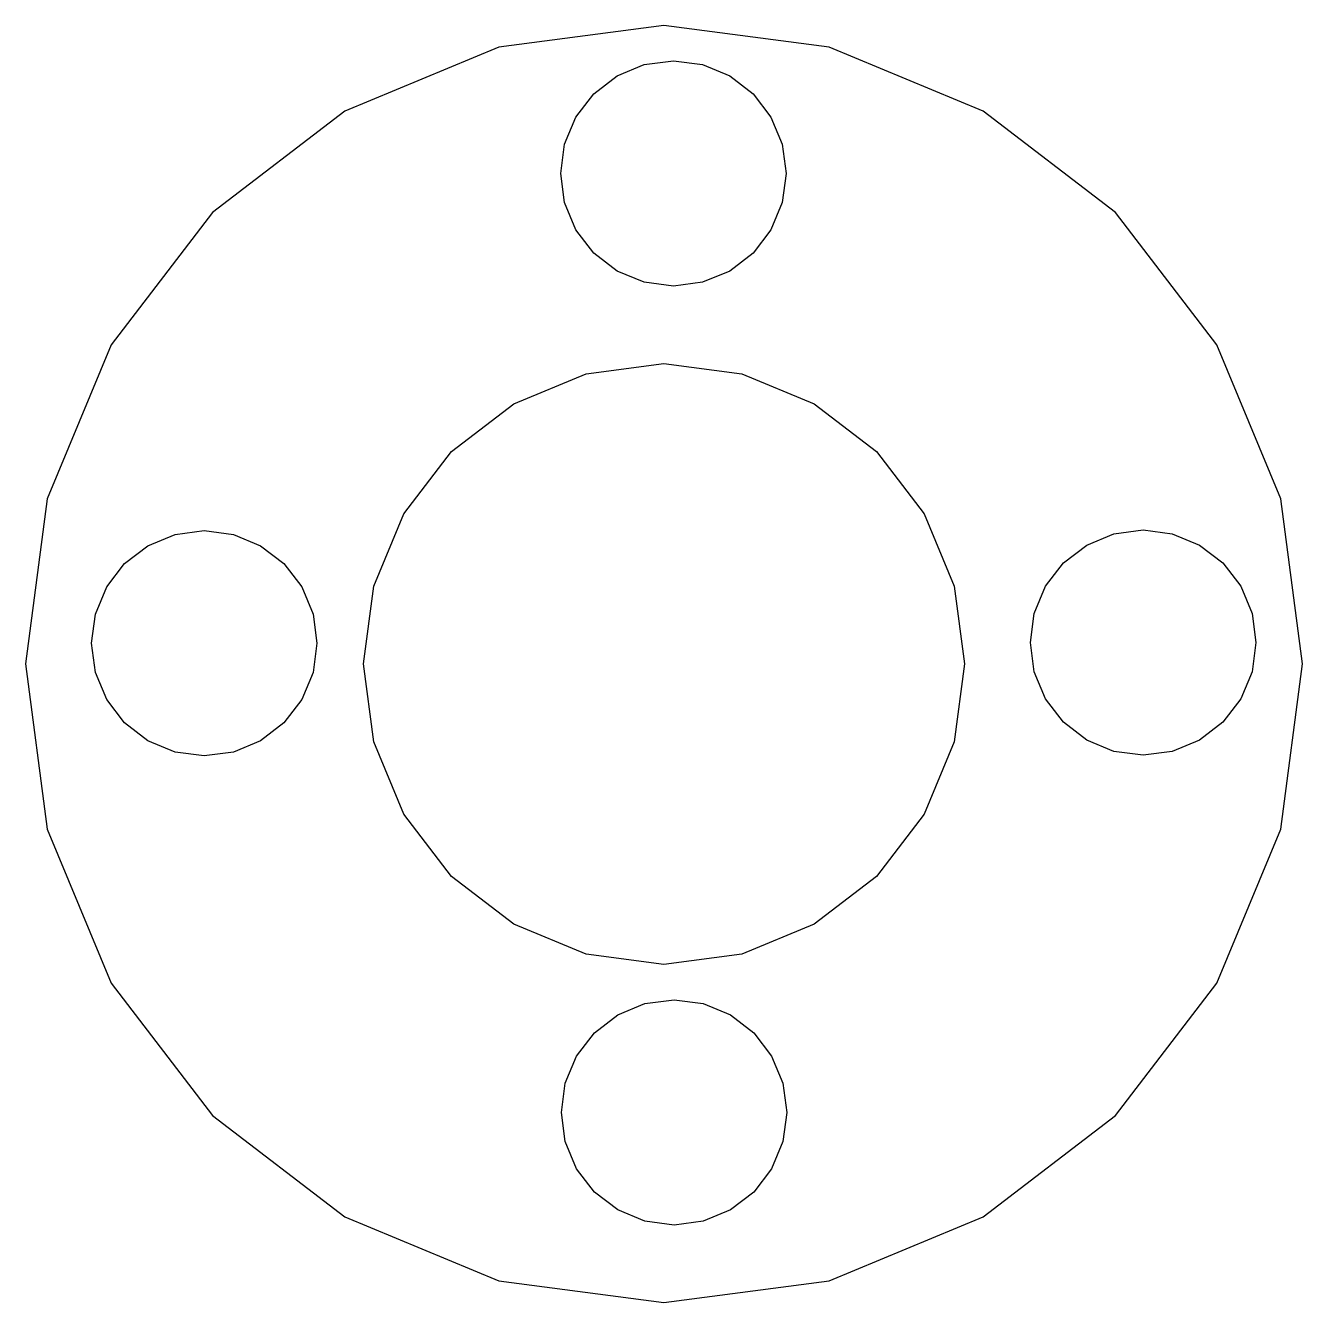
# Model space of a CAD drawing. Extents: x 3.4 to 37.4, y -14.9 to 19.1.
import ezdxf

# ---------------------------------------------------------------- set-up
doc = ezdxf.new("R2010")
doc.units = 0
doc.header["$MEASUREMENT"] = 0
doc.layers.get('0').update_dxf_attribs({"linetype": 'CONTINUOUS'})

msp = doc.modelspace()

# ---------------------------------------------------------------- linework, layer by layer
for p, q in [((20.434, 19.09), (16.035, 18.51)), ((24.834, 18.51), (20.434, 19.09)), ((16.035, 18.51), (11.934, 16.812)), ((28.934, 16.812), (24.834, 18.51)), ((19.184, 17.749), (19.908, 18.048)), ((19.908, 18.048), (20.684, 18.15)), ((20.684, 18.15), (21.461, 18.048)), ((21.461, 18.048), (22.184, 17.749)), ((18.563, 17.272), (19.184, 17.749)), ((22.184, 17.749), (22.806, 17.272)), ((18.086, 16.65), (18.563, 17.272)), ((22.806, 17.272), (23.282, 16.65)), ((11.934, 16.812), (8.414, 14.11)), ((32.455, 14.11), (28.934, 16.812)), ((17.786, 15.927), (18.086, 16.65)), ((23.282, 16.65), (23.582, 15.927)), ((17.684, 15.15), (17.786, 15.927)), ((23.582, 15.927), (23.684, 15.15)), ((17.786, 14.374), (17.684, 15.15)), ((23.684, 15.15), (23.582, 14.374)), ((18.086, 13.65), (17.786, 14.374)), ((23.582, 14.374), (23.282, 13.65)), ((8.414, 14.11), (5.712, 10.59)), ((35.157, 10.59), (32.455, 14.11)), ((18.563, 13.029), (18.086, 13.65)), ((23.282, 13.65), (22.806, 13.029)), ((19.184, 12.552), (18.563, 13.029)), ((22.806, 13.029), (22.184, 12.552)), ((19.908, 12.253), (19.184, 12.552)), ((20.684, 12.15), (19.908, 12.253)), ((21.461, 12.253), (20.684, 12.15)), ((22.184, 12.552), (21.461, 12.253)), ((5.712, 10.59), (4.014, 6.489)), ((36.855, 6.489), (35.157, 10.59)), ((18.364, 9.817), (20.434, 10.09)), ((20.434, 10.09), (22.505, 9.817)), ((16.434, 9.018), (18.364, 9.817)), ((22.505, 9.817), (24.434, 9.018)), ((14.778, 7.746), (16.434, 9.018)), ((24.434, 9.018), (26.091, 7.746)), ((13.506, 6.09), (14.778, 7.746)), ((26.091, 7.746), (27.363, 6.09)), ((4.014, 6.489), (3.434, 2.09)), ((37.434, 2.09), (36.855, 6.489)), ((12.707, 4.16), (13.506, 6.09)), ((27.363, 6.09), (28.162, 4.16)), ((6.693, 5.24), (7.416, 5.54)), ((7.416, 5.54), (8.193, 5.642)), ((8.193, 5.642), (8.969, 5.54)), ((8.969, 5.54), (9.693, 5.24)), ((31.693, 5.257), (32.416, 5.557)), ((32.416, 5.557), (33.193, 5.659)), ((33.193, 5.659), (33.969, 5.557)), ((33.969, 5.557), (34.693, 5.257)), ((6.072, 4.763), (6.693, 5.24)), ((9.693, 5.24), (10.314, 4.763)), ((31.072, 4.78), (31.693, 5.257)), ((34.693, 5.257), (35.314, 4.78)), ((5.595, 4.142), (6.072, 4.763)), ((10.314, 4.763), (10.791, 4.142)), ((30.595, 4.159), (31.072, 4.78)), ((35.314, 4.78), (35.791, 4.159)), ((5.295, 3.418), (5.595, 4.142)), ((10.791, 4.142), (11.091, 3.418)), ((12.434, 2.09), (12.707, 4.16)), ((28.162, 4.16), (28.434, 2.09)), ((30.295, 3.436), (30.595, 4.159)), ((35.791, 4.159), (36.091, 3.436)), ((5.193, 2.642), (5.295, 3.418)), ((11.091, 3.418), (11.193, 2.642)), ((30.193, 2.659), (30.295, 3.436)), ((36.091, 3.436), (36.193, 2.659)), ((5.295, 1.865), (5.193, 2.642)), ((11.193, 2.642), (11.091, 1.865)), ((30.295, 1.883), (30.193, 2.659)), ((36.193, 2.659), (36.091, 1.883)), ((3.434, 2.09), (4.014, -2.31)), ((12.707, 0.019), (12.434, 2.09)), ((28.434, 2.09), (28.162, 0.019)), ((36.855, -2.31), (37.434, 2.09)), ((5.595, 1.142), (5.295, 1.865)), ((11.091, 1.865), (10.791, 1.142)), ((30.595, 1.159), (30.295, 1.883)), ((36.091, 1.883), (35.791, 1.159)), ((6.072, 0.52), (5.595, 1.142)), ((10.791, 1.142), (10.314, 0.52)), ((31.072, 0.538), (30.595, 1.159)), ((35.791, 1.159), (35.314, 0.538)), ((6.693, 0.044), (6.072, 0.52)), ((10.314, 0.52), (9.693, 0.044)), ((31.693, 0.061), (31.072, 0.538)), ((35.314, 0.538), (34.693, 0.061)), ((7.416, -0.256), (6.693, 0.044)), ((9.693, 0.044), (8.969, -0.256)), ((13.506, -1.91), (12.707, 0.019)), ((28.162, 0.019), (27.363, -1.91)), ((32.416, -0.239), (31.693, 0.061)), ((34.693, 0.061), (33.969, -0.239)), ((8.193, -0.358), (7.416, -0.256)), ((8.969, -0.256), (8.193, -0.358)), ((33.193, -0.341), (32.416, -0.239)), ((33.969, -0.239), (33.193, -0.341)), ((14.778, -3.567), (13.506, -1.91)), ((27.363, -1.91), (26.091, -3.567)), ((4.014, -2.31), (5.712, -6.41)), ((35.157, -6.41), (36.855, -2.31)), ((16.434, -4.839), (14.778, -3.567)), ((26.091, -3.567), (24.434, -4.839)), ((18.364, -5.638), (16.434, -4.839)), ((24.434, -4.839), (22.505, -5.638)), ((20.434, -5.91), (18.364, -5.638)), ((22.505, -5.638), (20.434, -5.91)), ((5.712, -6.41), (8.414, -9.931)), ((32.455, -9.931), (35.157, -6.41)), ((19.202, -7.251), (19.925, -6.952)), ((19.925, -6.952), (20.702, -6.85)), ((20.702, -6.85), (21.478, -6.952)), ((21.478, -6.952), (22.202, -7.251)), ((18.58, -7.728), (19.202, -7.251)), ((22.202, -7.251), (22.823, -7.728)), ((18.104, -8.35), (18.58, -7.728)), ((22.823, -7.728), (23.3, -8.35)), ((17.804, -9.073), (18.104, -8.35)), ((23.3, -8.35), (23.599, -9.073)), ((17.702, -9.85), (17.804, -9.073)), ((23.599, -9.073), (23.702, -9.85)), ((17.804, -10.626), (17.702, -9.85)), ((23.702, -9.85), (23.599, -10.626)), ((8.414, -9.931), (11.934, -12.633)), ((28.934, -12.633), (32.455, -9.931)), ((18.104, -11.35), (17.804, -10.626)), ((23.599, -10.626), (23.3, -11.35)), ((18.58, -11.971), (18.104, -11.35)), ((23.3, -11.35), (22.823, -11.971)), ((19.202, -12.448), (18.58, -11.971)), ((22.823, -11.971), (22.202, -12.448)), ((19.925, -12.747), (19.202, -12.448)), ((22.202, -12.448), (21.478, -12.747)), ((11.934, -12.633), (16.035, -14.331)), ((20.702, -12.85), (19.925, -12.747)), ((21.478, -12.747), (20.702, -12.85)), ((24.834, -14.331), (28.934, -12.633)), ((16.035, -14.331), (20.434, -14.91)), ((20.434, -14.91), (24.834, -14.331))]:
    msp.add_line(p, q)

doc.saveas('drawing.dxf')
